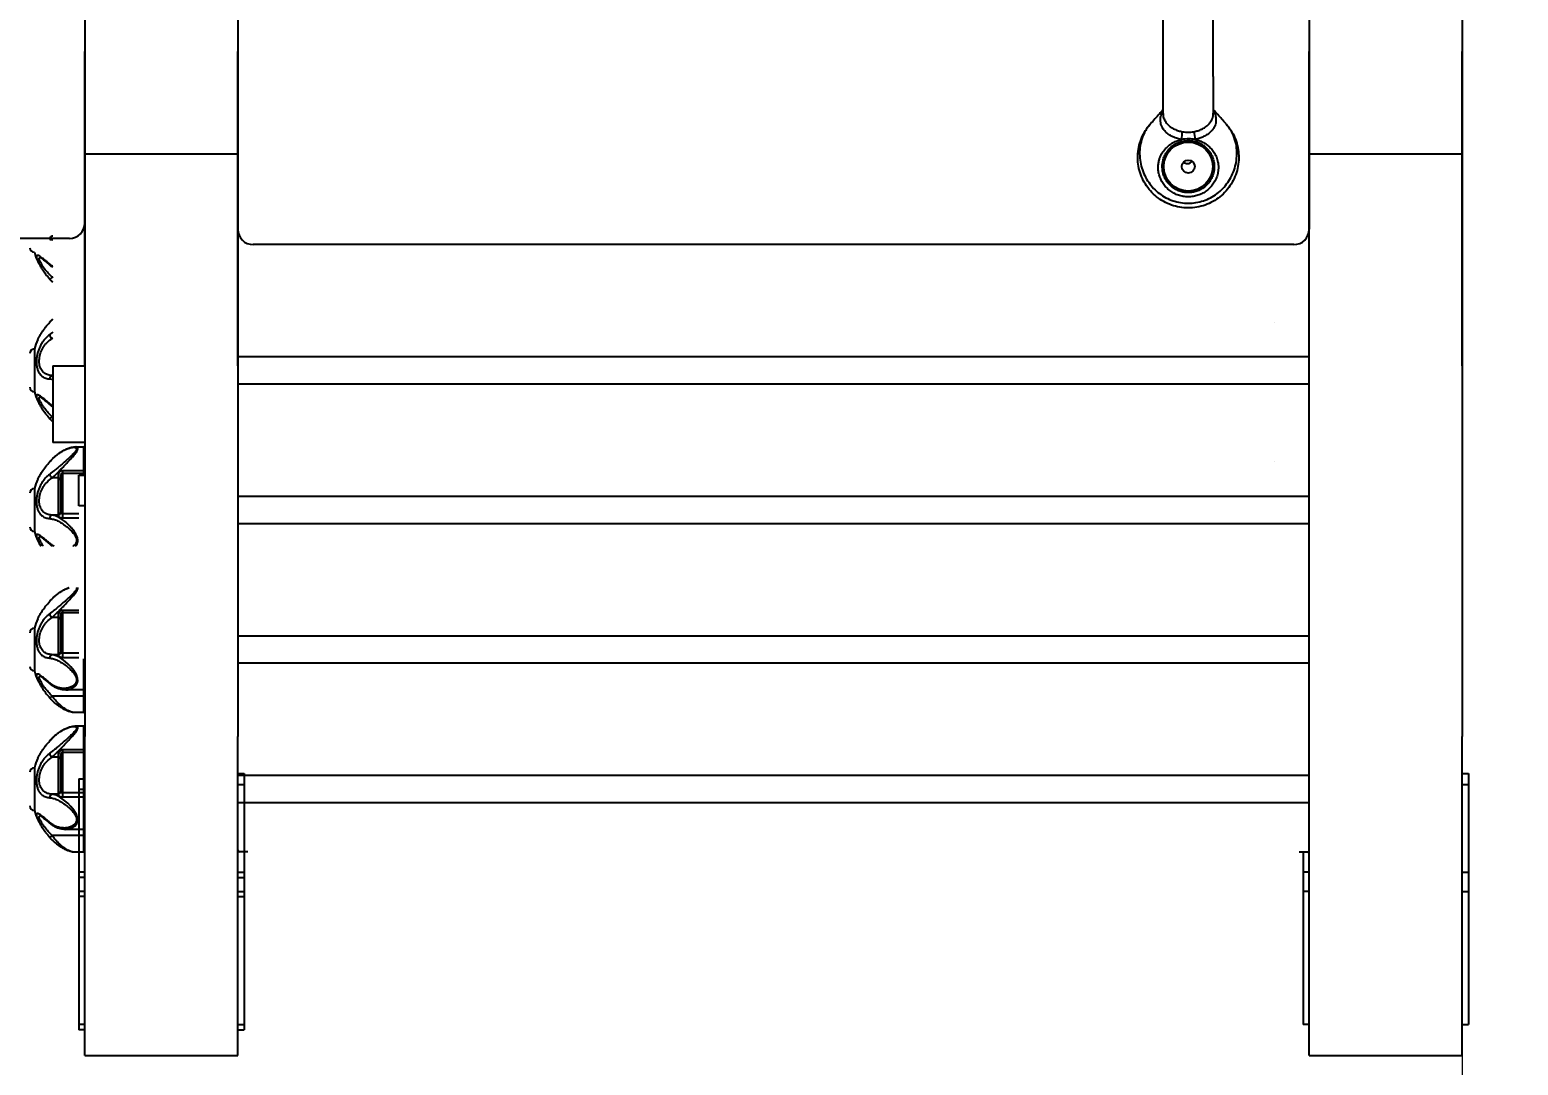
# Model space of a CAD drawing. Header units: millimetres. Extents: x -3041 to 2447, y -2670 to 2376.
# Drawn here: x 11 to 984, y -518 to 158 of the extents above; entities that cross this region are included whole.
import ezdxf

# ---------------------------------------------------------------- set-up
doc = ezdxf.new("R2010")
doc.units = ezdxf.units.MM
for name, color, linetype in [('DIKOM_ОБЪЕКТ', 7, 'Continuous'), ('DIKOM_РАЗМЕР_ЗОНА', 7, 'Continuous'), ('DIKOM_РАЗМЕР_ОБЪЕКТА', 7, 'Continuous')]:
    doc.layers.add(name, color=color, linetype=linetype)
doc.styles.add('style1', font='arial.ttf', dxfattribs={"width": 0.8})
doc.dimstyles.new('1-50', dxfattribs={"dimtxt": 300, "dimasz": 200, "dimexe": 100, "dimexo": 0, "dimgap": 100, "dimtad": 1, "dimdec": 0, "dimtxsty": 'style1', "dimcen": 0, "dimclrd": 7, "dimclre": 7, "dimadec": 1, "dimazin": 2, "dimtfac": 1, "dimtdec": 0, "dimtmove": 0, "dimatfit": 3, "dimfxl": 0, "dimlwd": 25, "dimlwe": 18, "dimarcsym": 0})

# ---------------------------------------------------------------- blocks, each defined once
blk = doc.blocks.new('*D3')
at = {"layer": 'Defpoints', "color": 0, "transparency": 16777216}
for p in [(-752.5, 77), (947.5, 41.41), (947.5, -1132.49)]:
    blk.add_point(p, dxfattribs=at)
at = {"layer": 'DIKOM_РАЗМЕР_ОБЪЕКТА', "color": 7, "lineweight": 18, "transparency": 16777216}
for p, q in [((-752.5, 77), (-752.5, -1232.49)), ((947.5, 41.41), (947.5, -1232.49))]:
    blk.add_line(p, q, dxfattribs=at)
at = {"layer": 'DIKOM_РАЗМЕР_ОБЪЕКТА', "color": 7, "lineweight": 25, "transparency": 16777216}
blk.add_line((-552.5, -1132.49), (747.5, -1132.49), dxfattribs=at)
at = {"layer": 'DIKOM_РАЗМЕР_ОБЪЕКТА', "color": 7, "transparency": 16777216}
for points in [[(-552.5, -1099.15), (-552.5, -1165.82), (-752.5, -1132.49)], [(747.5, -1099.15), (747.5, -1165.82), (947.5, -1132.49)]]:
    blk.add_solid(points, dxfattribs=at)
at = {"layer": 'DIKOM_РАЗМЕР_ОБЪЕКТА', "color": 0, "transparency": 16777216, "insert": (97.5, -879.31), "char_height": 300, "attachment_point": 5, "style": 'style1'}
blk.add_mtext('1700', dxfattribs=at)
blk = doc.blocks.new('*D1')
at = {"layer": 'Defpoints', "color": 0, "transparency": 16777216}
for p in [(-2252.5, 10.19), (2447.5, 10.19), (2447.5, -2570.49)]:
    blk.add_point(p, dxfattribs=at)
at = {"layer": 'DIKOM_РАЗМЕР_ЗОНА', "color": 7, "lineweight": 18, "transparency": 16777216}
for p, q in [((-2252.5, 10.19), (-2252.5, -2670.49)), ((2447.5, 10.19), (2447.5, -2670.49))]:
    blk.add_line(p, q, dxfattribs=at)
at = {"layer": 'DIKOM_РАЗМЕР_ЗОНА', "color": 7, "lineweight": 25, "transparency": 16777216}
blk.add_line((-2052.5, -2570.49), (2247.5, -2570.49), dxfattribs=at)
at = {"layer": 'DIKOM_РАЗМЕР_ЗОНА', "color": 7, "transparency": 16777216}
for points in [[(-2052.5, -2537.15), (-2052.5, -2603.82), (-2252.5, -2570.49)], [(2247.5, -2537.15), (2247.5, -2603.82), (2447.5, -2570.49)]]:
    blk.add_solid(points, dxfattribs=at)
at = {"layer": 'DIKOM_РАЗМЕР_ЗОНА', "color": 0, "transparency": 16777216, "insert": (97.5, -2317.31), "char_height": 300, "attachment_point": 5, "style": 'style1'}
blk.add_mtext('4700', dxfattribs=at)

msp = doc.modelspace()

# ---------------------------------------------------------------- linework, layer by layer
at = {"layer": 'DIKOM_ОБЪЕКТ'}
for p, q in [((47.5, 172), (47.5, 32)), ((47.5, 172), (47.5, -303.33)), ((147.5, 172), (147.5, 27.94)), ((147.5, 172), (147.5, -303.33)), ((847.5, 172), (847.5, 27.94)), ((947.5, 172), (947.5, -303.33)), ((47.5, -61.29), (47.5, 144.12)), ((47.5, -61.29), (47.5, 144.12)), ((147.5, -61.29), (147.5, 144.12)), ((147.5, -61.29), (147.5, 144.12)), ((847.5, -61.29), (847.5, 144.12)), ((947.5, -61.29), (947.5, 144.12)), ((784.8, 103.52), (784.8, 103.77)), ((147.5, 77), (47.5, 77)), ((147.5, 77), (47.5, 77)), ((947.5, 77), (847.5, 77)), ((37.5, 22), (-652.5, 22)), ((24.57, 21.34), (26.5, 20.98)), ((26.5, 23.52), (26.07, 23.57)), ((26.5, 23.57), (26.07, 23.57)), ((837.5, 17.94), (157.5, 17.94)), ((26.5, -3.4), (26.07, -3.4)), ((26.5, -3.97), (26.07, -3.4)), ((24.57, -32.67), (26.5, -30.68)), ((24.57, -32.65), (24.57, -32.67)), ((824.57, -32.65), (824.57, -32.67)), ((26.07, -43.3), (26.5, -42.9)), ((26.5, -43.3), (26.07, -43.3)), ((14.5, -50.21), (14.5, -59.78)), ((147.5, -55.21), (847.5, -55.21)), ((847.5, -511.66), (847.5, -55.21)), ((14.5, -59.78), (14.5, -78.21)), ((26.5, -67.64), (26.07, -67.58)), ((26.5, -67.58), (26.07, -67.58)), ((26.5, -61.29), (47.5, -61.29)), ((26.5, -61.29), (26.5, -111.29)), ((24.57, -69.81), (26.5, -70.17)), ((847.5, -73.21), (147.5, -73.21)), ((26.5, -94.55), (26.07, -94.55)), ((26.5, -95.13), (26.07, -94.55)), ((47.5, -111.29), (26.5, -111.29)), ((41.01, -114.23), (40.86, -114.22)), ((41.01, -114.13), (46.5, -114.13)), ((46.5, -114.13), (46.5, -129.76)), ((24.57, -123.81), (24.57, -123.82)), ((824.57, -123.81), (824.57, -123.82)), ((30, -134.45), (26.07, -134.45)), ((30, -134.45), (30, -158.74)), ((31.5, -132.74), (31.5, -157.26)), ((46.5, -129.76), (33, -129.76)), ((33, -131.24), (33, -129.76)), ((33, -131.24), (46.5, -131.24)), ((33, -157.81), (33, -131.24)), ((43.5, -132.6), (47.5, -132.6)), ((43.5, -152.6), (43.5, -132.6)), ((46.5, -129.76), (46.5, -131.24)), ((46.5, -131.24), (46.5, -132.6)), ((14.5, -141.36), (14.5, -150.93)), ((14.5, -150.93), (14.5, -169.36)), ((47.5, -152.6), (43.5, -152.6)), ((147.5, -146.36), (847.5, -146.36)), ((30, -158.74), (26.07, -158.74)), ((31.51, -157.32), (31.5, -157.24)), ((33, -160.48), (33, -157.81)), ((43.5, -157.81), (33, -157.81)), ((33, -160.48), (43.5, -160.48)), ((847.5, -164.36), (147.5, -164.36)), ((24.57, -214.96), (24.57, -214.97)), ((43.5, -220.91), (33, -220.91)), ((33, -222.39), (33, -220.91)), ((33, -222.39), (43.5, -222.39)), ((33, -248.96), (33, -222.39)), ((14.5, -232.52), (14.5, -242.09)), ((30, -225.6), (26.07, -225.6)), ((30, -225.6), (30, -249.89)), ((31.5, -223.89), (31.5, -248.41)), ((14.5, -242.09), (14.5, -260.52)), ((147.5, -237.52), (847.5, -237.52)), ((30, -249.89), (26.07, -249.89)), ((31.51, -248.47), (31.5, -248.39)), ((33, -251.63), (33, -248.96)), ((43.5, -248.96), (33, -248.96)), ((33, -251.63), (43.5, -251.63)), ((46.5, -252.6), (46.5, -272.87)), ((847.5, -255.52), (147.5, -255.52)), ((46.5, -276.86), (26.07, -276.86)), ((46.5, -272.87), (34.89, -272.87)), ((46.5, -272.87), (46.5, -276.86)), ((46.5, -276.86), (46.5, -287.74)), ((41.01, -287.65), (40.87, -287.66)), ((46.5, -287.74), (41.01, -287.74)), ((41.01, -296.53), (40.86, -296.53)), ((41.01, -296.44), (46.5, -296.44)), ((46.5, -296.44), (46.5, -312.06)), ((24.57, -306.11), (24.57, -306.13)), ((47.5, -511.66), (47.5, -303.33)), ((47.5, -511.66), (47.5, -303.33)), ((147.5, -511.66), (147.5, -303.33)), ((147.5, -511.66), (147.5, -303.33)), ((947.5, -511.66), (947.5, -303.33)), ((30, -316.76), (26.07, -316.76)), ((30, -316.76), (30, -341.04)), ((31.5, -315.04), (31.5, -339.56)), ((46.5, -312.06), (33, -312.06)), ((33, -313.54), (33, -312.06)), ((33, -313.54), (46.5, -313.54)), ((33, -340.11), (33, -313.54)), ((46.5, -312.06), (46.5, -313.54)), ((46.5, -313.54), (46.5, -340.11)), ((14.5, -323.67), (14.5, -333.24)), ((147.5, -327.54), (151.5, -327.54)), ((147.5, -328.67), (847.5, -328.67)), ((151.5, -327.54), (151.5, -334.6)), ((947.5, -327.54), (951.5, -327.54)), ((951.5, -327.54), (951.5, -334.6)), ((14.5, -333.24), (14.5, -351.67)), ((31.51, -339.62), (31.5, -339.54)), ((46.5, -340.11), (33, -340.11)), ((33, -342.78), (33, -340.11)), ((43.5, -330.91), (47.5, -330.91)), ((43.5, -330.91), (43.5, -337.97)), ((47.5, -337.97), (43.5, -337.97)), ((43.5, -337.97), (43.5, -395.32)), ((46.5, -340.11), (46.5, -342.78)), ((147.5, -334.6), (151.5, -334.6)), ((151.5, -334.6), (151.5, -391.95)), ((947.5, -334.6), (951.5, -334.6)), ((951.5, -334.6), (951.5, -391.95)), ((30, -341.04), (26.07, -341.04)), ((33, -342.78), (46.5, -342.78)), ((46.5, -342.78), (46.5, -364.02)), ((847.5, -346.67), (147.5, -346.67)), ((46.5, -368.01), (26.07, -368.01)), ((46.5, -364.02), (34.89, -364.02)), ((46.5, -364.02), (46.5, -368.01)), ((46.5, -368.01), (46.5, -378.9)), ((41.01, -378.8), (40.87, -378.81)), ((46.5, -378.9), (41.01, -378.9)), ((43.5, -378.9), (43.5, -391.95)), ((154.02, -378.65), (148.5, -378.65)), ((151.5, -378.65), (151.5, -395.32)), ((841.01, -378.8), (840.87, -378.81)), ((846.5, -378.9), (841.01, -378.9)), ((843.5, -378.9), (843.5, -391.95)), ((47.5, -391.95), (43.5, -391.95)), ((43.5, -391.95), (43.5, -404.45)), ((47.5, -395.32), (43.5, -395.32)), ((43.5, -395.32), (43.5, -407.82)), ((147.5, -391.95), (151.5, -391.95)), ((147.5, -395.32), (151.5, -395.32)), ((151.5, -391.95), (151.5, -404.45)), ((151.5, -395.32), (151.5, -407.82)), ((847.5, -391.95), (843.5, -391.95)), ((843.5, -391.95), (843.5, -404.45)), ((947.5, -391.95), (951.5, -391.95)), ((951.5, -391.95), (951.5, -404.45)), ((47.5, -404.45), (43.5, -404.45)), ((43.5, -404.45), (43.5, -491.49)), ((47.5, -407.82), (43.5, -407.82)), ((43.5, -407.82), (43.5, -494.86)), ((147.5, -404.45), (151.5, -404.45)), ((147.5, -407.82), (151.5, -407.82)), ((151.5, -404.45), (151.5, -491.49)), ((151.5, -407.82), (151.5, -494.86)), ((847.5, -404.45), (843.5, -404.45)), ((843.5, -404.45), (843.5, -491.49)), ((947.5, -404.45), (951.5, -404.45)), ((951.5, -404.45), (951.5, -491.49)), ((47.5, -491.49), (43.5, -491.49)), ((47.5, -494.86), (43.5, -494.86)), ((147.5, -491.49), (151.5, -491.49)), ((147.5, -494.86), (151.5, -494.86)), ((847.5, -491.49), (843.5, -491.49)), ((947.5, -491.49), (951.5, -491.49)), ((47.5, -511.66), (147.5, -511.66)), ((47.5, -511.66), (147.5, -511.66)), ((847.5, -511.66), (947.5, -511.66))]:
    msp.add_line(p, q, dxfattribs=at)
for points in [[(24.57, -4.6), (24.58, -4.61), (24.65, -4.57), (24.78, -4.48), (24.97, -4.33), (25.2, -4.15), (25.47, -3.92), (25.76, -3.67), (26.07, -3.4)], [(24.57, -95.75), (24.58, -95.77), (24.65, -95.73), (24.78, -95.63), (24.97, -95.49), (25.2, -95.3), (25.47, -95.07), (25.76, -94.82), (26.07, -94.55)], [(46.5, -129.76), (46.7, -129.75), (46.88, -129.73), (47.06, -129.7), (47.21, -129.65), (47.33, -129.6), (47.42, -129.54), (47.48, -129.47), (47.5, -129.4)], [(34.97, -272.79), (36.48, -272.75), (39.06, -271.96), (40.99, -270.67), (41.84, -269.73), (42.49, -268.58), (42.86, -267), (42.75, -265.21), (42.06, -263.13), (40.29, -260.17), (38.41, -257.85), (36.38, -255.79), (33.6, -253.43), (30.83, -251.58), (28.75, -250.56), (26.77, -249.98), (26.07, -249.89), (26.07, -249.89)], [(24.57, -278.06), (24.58, -278.07), (24.65, -278.03), (24.78, -277.94), (24.97, -277.79), (25.2, -277.6), (25.47, -277.38), (25.76, -277.12), (26.07, -276.86)], [(46.5, -312.06), (46.7, -312.06), (46.88, -312.04), (47.06, -312), (47.21, -311.96), (47.33, -311.9), (47.42, -311.84), (47.48, -311.77), (47.5, -311.7)], [(34.97, -363.94), (36.48, -363.9), (39.06, -363.11), (40.99, -361.83), (41.84, -360.88), (42.49, -359.73), (42.86, -358.15), (42.75, -356.36), (42.06, -354.28), (40.29, -351.32), (38.41, -349.01), (36.38, -346.94), (33.6, -344.58), (30.83, -342.73), (28.75, -341.71), (26.77, -341.13), (26.07, -341.04), (26.07, -341.04)], [(24.57, -369.21), (24.58, -369.22), (24.65, -369.18), (24.78, -369.09), (24.97, -368.94), (25.2, -368.76), (25.47, -368.53), (25.76, -368.28), (26.07, -368.01)]]:
    msp.add_lwpolyline(points, dxfattribs=at)
for radius in [16, 4.25]:
    msp.add_circle((768.5, 68.91), radius, dxfattribs=at)
for centre, radius, start, end in [((488.48, 130.24), 278.96, 351.00768, 352.05713), ((1053.01, 132.38), 283.81, 188.23999, 189.2719), ((768.02, 74.9), 4, 229.72681, 270), ((768.02, 74.9), 4, 270, 319.34642), ((37.5, 32), 10, 270, 0), ((26.49, 21.67), 1.95, 102.51743, 189.70878), ((157.5, 27.94), 10, 180, 270), ((837.5, 27.94), 10, 270, 0), ((14.5, 15.94), 3, 180, 270), ((60.74, 26.94), 48.32, 196.84325, 204.59848), ((25.25, 4.96), 0.686, 169.50216, 223.55635), ((60.74, -64.21), 48.32, 155.38904, 163.15675), ((27.54, -40.72), 2.97, 181.48342, 240.29628), ((14.5, -53.21), 3, 90, 180), ((26.49, -69.48), 1.95, 102.51394, 189.70943), ((14.5, -75.21), 3, 180, 270), ((60.74, -64.21), 48.32, 196.84325, 204.59848), ((25.25, -86.2), 0.686, 169.50216, 223.55635), ((46.5, -115.13), 1, 0, 90), ((60.74, -155.36), 48.32, 155.38904, 163.15675), ((27.54, -131.87), 2.97, 181.4829, 240.2992), ((30.15, -135.8), 1.36, 8.51823, 96.53055), ((33, -132.74), 1.5, 90, 180), ((46.5, -132.24), 1, 0, 90), ((14.5, -144.36), 3, 90, 180), ((26.49, -160.64), 1.95, 102.5207, 189.70551), ((30, -157.24), 1.5, 269.95354, 359.96899), ((14.5, -166.36), 3, 180, 270), ((60.74, -155.36), 48.32, 196.84325, 204.59848), ((25.25, -177.35), 0.686, 169.50216, 223.55635), ((27.54, -223.02), 2.97, 181.48586, 240.29625), ((33, -223.89), 1.5, 90, 180), ((14.5, -235.52), 3, 90, 180), ((60.74, -246.52), 48.32, 155.38904, 163.15675), ((30.15, -226.95), 1.36, 8.51823, 96.53055), ((26.49, -251.79), 1.95, 102.51702, 189.70635), ((30, -248.39), 1.5, 269.96002, 359.96251), ((148.24, -253.06), 0.743, 141.26516, 179.56863), ((14.5, -257.52), 3, 180, 270), ((60.74, -246.52), 48.32, 196.84325, 204.59848), ((25.25, -268.5), 0.686, 169.49717, 223.56134), ((46.5, -271.87), 1, 270, 0), ((46.75, -272.13), 4.74, 266.98386, 279.117), ((46.5, -286.74), 1, 270, 0), ((46.5, -297.44), 1, 0, 90), ((60.74, -337.67), 48.32, 155.38904, 163.15675), ((27.54, -314.18), 2.97, 181.4829, 240.2992), ((30.15, -318.11), 1.36, 8.52071, 96.52234), ((33, -315.04), 1.5, 90, 180), ((46.5, -314.54), 1, 0, 90), ((14.5, -326.67), 3, 90, 180), ((30, -339.54), 1.5, 269.96261, 359.95992), ((46.53, -339.15), 0.967, 268.03412, 357.89323), ((14.5, -348.67), 3, 180, 270), ((26.49, -342.94), 1.95, 102.51394, 189.70943), ((46.57, -343.71), 0.933, 5.1199, 94.34005), ((60.74, -337.67), 48.32, 196.84325, 204.59848), ((25.25, -359.65), 0.686, 169.50216, 223.55635), ((46.5, -363.02), 1, 270, 0), ((46.75, -363.28), 4.74, 266.98386, 279.117), ((46.5, -377.9), 1, 270, 0), ((148.5, -377.65), 1, 180, 270), ((846.5, -377.9), 1, 270, 0)]:
    msp.add_arc(centre, radius, start, end, dxfattribs=at)
for points, knots in [([(751.6, 240.04), (751.61, 239.73), (751.61, 238.27), (751.62, 234.9), (751.63, 230.44), (751.64, 226.21), (751.65, 222.31), (751.65, 218.55), (751.66, 214.64), (751.68, 209.18), (751.69, 202.01), (751.71, 193.03), (751.73, 183.8), (751.76, 174.43), (751.78, 165.04), (751.8, 155.74), (751.82, 146.76), (751.84, 139.9), (751.85, 135.03), (751.85, 131.95), (751.86, 128.79), (751.87, 125.28), (751.88, 120.85), (751.89, 115.63), (751.9, 110.69), (751.91, 106.67), (751.92, 104.46), (751.92, 103.57), (751.92, 103.57)], [0, 0, 0, 0, 0.012411, 0.057837, 0.099018, 0.133958, 0.162225, 0.190083, 0.218432, 0.247147, 0.305248, 0.364407, 0.424051, 0.483435, 0.543275, 0.602992, 0.661609, 0.718047, 0.739859, 0.761178, 0.782113, 0.806949, 0.837237, 0.881353, 0.930473, 0.964897, 0.999931, 1, 1, 1, 1]), ([(784.92, 103.77), (784.92, 104.08), (784.92, 105.55), (784.91, 108.91), (784.9, 113.37), (784.89, 117.6), (784.88, 121.5), (784.87, 125.26), (784.86, 129.17), (784.85, 134.63), (784.83, 141.8), (784.81, 150.78), (784.79, 160.01), (784.77, 169.38), (784.75, 178.77), (784.72, 188.07), (784.7, 197.05), (784.69, 203.91), (784.68, 208.78), (784.67, 211.86), (784.66, 215.02), (784.65, 218.53), (784.64, 222.96), (784.63, 228.18), (784.62, 233.1), (784.61, 237.2), (784.61, 239.21), (784.6, 240.23)], [0, 0, 0, 0, 0.012356, 0.057788, 0.098976, 0.133921, 0.162193, 0.190055, 0.218409, 0.247128, 0.305239, 0.364407, 0.424061, 0.483454, 0.543304, 0.60303, 0.661656, 0.718104, 0.739919, 0.761241, 0.78218, 0.807019, 0.837312, 0.881436, 0.930564, 0.964993, 1, 1, 1, 1]), ([(751.91, 105.96), (751.14, 105.08), (748.42, 102.02), (745.72, 98.98), (743.8, 96.8)], [0, 0, 0, 0, 0.285358, 1, 1, 1, 1]), ([(764.01, 86.64), (762.91, 86.88), (760.69, 87.37), (757.73, 88.65), (755.17, 90.26), (753.25, 91.99), (751.82, 93.87), (750.65, 96.17), (750.08, 99.15), (750.48, 102.46), (751.46, 104.33), (751.92, 105.2)], [0, 0, 0, 0, 0.1277, 0.258434, 0.363071, 0.470798, 0.549379, 0.630497, 0.761429, 0.889163, 1, 1, 1, 1]), ([(752.01, 103.58), (752.03, 102.85), (752.07, 101.14), (753.32, 98.45), (755.2, 96.16), (757.36, 94.47), (759.52, 93.25), (762, 92.26), (763.83, 91.88), (764.76, 91.69)], [0, 0, 0, 0, 0.114678, 0.271301, 0.4589, 0.579717, 0.703327, 0.850103, 1, 1, 1, 1]), ([(772.13, 91.71), (773.03, 91.9), (774.79, 92.27), (777.3, 93.26), (779.32, 94.4), (781, 95.69), (782.36, 97.04), (783.52, 98.64), (784.34, 100.35), (784.87, 101.97), (784.82, 103.05), (784.8, 103.52)], [0, 0, 0, 0, 0.146055, 0.285722, 0.42843, 0.514566, 0.622295, 0.732827, 0.827293, 0.924862, 1, 1, 1, 1]), ([(784.92, 105.29), (785.27, 104.67), (786.18, 103.04), (786.78, 99.99), (786.49, 97.4), (785.79, 95.36), (784.98, 93.78), (783.96, 92.5), (782.7, 91.18), (781.12, 89.87), (778.68, 88.46), (775.93, 87.33), (774, 86.9), (772.91, 86.66)], [0, 0, 0, 0, 0.081, 0.211607, 0.345041, 0.370656, 0.456074, 0.545017, 0.555164, 0.663868, 0.776128, 0.873909, 1, 1, 1, 1]), ([(793, 97), (791.24, 98.96), (788.49, 102.01), (785.86, 104.96), (784.91, 106.02)], [0, 0, 0, 0, 0.641428, 1, 1, 1, 1]), ([(793.08, 96.91), (793.09, 96.89), (793.41, 96.54), (794.55, 95.21), (796.33, 92.75), (798.5, 88.89), (800.3, 84.21), (801.42, 78.76), (801.59, 73.19), (800.85, 67.66), (799.16, 62.34), (796.63, 57.37), (793.29, 52.91), (789.25, 49.05), (784.61, 45.94), (779.53, 43.64), (774.12, 42.24), (769.44, 41.82), (764.77, 42.02), (760.14, 42.82), (754.87, 44.67), (749.99, 47.39), (745.63, 50.88), (741.93, 55.06), (738.96, 59.81), (736.85, 64.99), (735.62, 70.46), (735.35, 76.07), (736, 81.52), (737.51, 86.65), (739.02, 89.86), (740.64, 92.68), (741.65, 94.18), (742.93, 95.79), (743.38, 96.32), (743.67, 96.65), (743.76, 96.76), (743.78, 96.79), (743.8, 96.8)], [0, 0, 0, 0, 0.000342, 0.009282, 0.03481, 0.060337, 0.09703, 0.133722, 0.17035, 0.206978, 0.243601, 0.280225, 0.316847, 0.353468, 0.39009, 0.426712, 0.463335, 0.499958, 0.519133, 0.555763, 0.592393, 0.629033, 0.665672, 0.702339, 0.739006, 0.775791, 0.812576, 0.849527, 0.886479, 0.920892, 0.955306, 0.95646, 0.985432, 0.991026, 0.99728, 0.999191, 0.999695, 1, 1, 1, 1]), ([(743.8, 96.8), (743.78, 96.79), (743.7, 96.69), (743.54, 96.51), (743.25, 96.17), (742.87, 95.71), (742.23, 94.89), (741.2, 93.45), (740.41, 92.14), (739.16, 89.77), (737.8, 86.47), (736.74, 81.24), (736.59, 75.82), (737.32, 70.52), (738.87, 65.42), (741.12, 60.76), (744.07, 56.51), (747.59, 52.84), (751.66, 49.76), (756.12, 47.4), (760.92, 45.78), (765.11, 45.08), (769.33, 44.91), (773.56, 45.26), (778.43, 46.47), (783.09, 48.47), (787.36, 51.18), (791.18, 54.57), (794.42, 58.52), (797.03, 62.98), (798.94, 67.83), (800.09, 73.01), (800.42, 78.37), (799.84, 83.85), (798.38, 88.64), (796.34, 92.65), (794.57, 95.17), (793.41, 96.54), (793.1, 96.89), (793.08, 96.9)], [0, 0, 0, 0, 0.000339, 0.00271, 0.005151, 0.009624, 0.015239, 0.027072, 0.046815, 0.047235, 0.083607, 0.121317, 0.158577, 0.196906, 0.232877, 0.269735, 0.304939, 0.34103, 0.375844, 0.411563, 0.446178, 0.481709, 0.500046, 0.534637, 0.570147, 0.604876, 0.640518, 0.675558, 0.711498, 0.747101, 0.783586, 0.82019, 0.857738, 0.895771, 0.935171, 0.962339, 0.990059, 0.999638, 1, 1, 1, 1]), ([(764.76, 91.69), (765.97, 91.53), (768.43, 91.2), (770.89, 91.54), (772.13, 91.71)], [0, 0, 0, 0, 0.492441, 1, 1, 1, 1]), ([(772.91, 86.66), (773.58, 86.49), (775.1, 86.11), (777.35, 85.19), (779.68, 83.9), (781.88, 82.26), (783.97, 80.17), (785.81, 77.61), (787.02, 75.01), (787.84, 72.27), (788.25, 69.42), (788.12, 66.03), (787.35, 62.63), (786.02, 59.49), (784.15, 56.64), (781.91, 54.23), (779.28, 52.21), (776.4, 50.68), (773.28, 49.63), (770.07, 49.11), (766.8, 49.12), (763.6, 49.66), (760.52, 50.72), (757.68, 52.24), (755.11, 54.22), (752.92, 56.56), (751.15, 59.23), (749.85, 62.1), (749.04, 65.14), (748.81, 67.56), (748.85, 69.8), (749.09, 71.86), (749.8, 74.55), (751.03, 77.31), (752.93, 80.08), (755.44, 82.59), (758.26, 84.5), (761.15, 85.84), (763, 86.41), (763.98, 86.63), (764.01, 86.64)], [0, 0, 0, 0, 0.017817, 0.040612, 0.063876, 0.08996, 0.11656, 0.147773, 0.179846, 0.197693, 0.22791, 0.259119, 0.288894, 0.319686, 0.347718, 0.376596, 0.404006, 0.4322, 0.459405, 0.487373, 0.514492, 0.542365, 0.569431, 0.597248, 0.624267, 0.652037, 0.679048, 0.706812, 0.734009, 0.761968, 0.771666, 0.795057, 0.818884, 0.849342, 0.880626, 0.914578, 0.949681, 0.974113, 0.999156, 1, 1, 1, 1]), ([(751.53, 69.85), (751.51, 69.53), (751.47, 68.32), (751.65, 66.17), (752.31, 63.47), (753.42, 60.9), (754.93, 58.53), (756.83, 56.44), (759.04, 54.69), (761.52, 53.32), (764.2, 52.38), (767, 51.9), (769.85, 51.88), (772.66, 52.34), (775.37, 53.27), (777.88, 54.64), (780.16, 56.42), (782.11, 58.58), (783.71, 61.1), (784.84, 63.91), (785.48, 66.91), (785.55, 69.95), (785.17, 72.49), (784.45, 74.94), (783.4, 77.26), (781.83, 79.57), (780.03, 81.48), (778.16, 82.96), (776.15, 84.14), (774.08, 85.02), (771.87, 85.62), (769.5, 85.94), (767.02, 85.9), (764.51, 85.49), (762.14, 84.73), (759.67, 83.53), (757.25, 81.78), (755.11, 79.52), (753.48, 77.02), (752.07, 73.89), (751.73, 71.37), (751.53, 69.85)], [0, 0, 0, 0, 0.00919, 0.035108, 0.061018, 0.08647, 0.11192, 0.13702, 0.16212, 0.187196, 0.212271, 0.237346, 0.262421, 0.287594, 0.312767, 0.338219, 0.363672, 0.389911, 0.416153, 0.444429, 0.472714, 0.501837, 0.530976, 0.548025, 0.578201, 0.608384, 0.633111, 0.657823, 0.679014, 0.700187, 0.720661, 0.741123, 0.763687, 0.78626, 0.808881, 0.831525, 0.863829, 0.896184, 0.92564, 0.955088, 1, 1, 1, 1]), ([(772.91, 86.66), (771.58, 86.81), (768.62, 87.15), (765.65, 86.82), (764.01, 86.64)], [0, 0, 0, 0, 0.448863, 1, 1, 1, 1]), ([(24.57, 5.08), (23.98, 5.6), (22.79, 6.64), (21.18, 8), (19.72, 9.18), (18.51, 10.06), (17.51, 10.66), (16.76, 10.96), (16.2, 10.99), (15.87, 10.71), (15.75, 10.16), (15.87, 9.54), (15.93, 9.26)], [0, 0, 0, 0, 0.113089, 0.227718, 0.335291, 0.444901, 0.539436, 0.636, 0.726275, 0.818889, 0.915874, 1, 1, 1, 1]), ([(15.93, 9.26), (15.94, 9.21), (16, 8.81), (16.41, 7.7), (17.2, 5.98), (18.28, 4), (19.79, 1.57), (21.85, -1.37), (23.65, -3.51), (24.57, -4.6)], [0, 0, 0, 0, 0.019782, 0.156379, 0.298465, 0.434875, 0.575082, 0.78342, 1, 1, 1, 1]), ([(26.07, -3.4), (25.23, -2.53), (23.51, -0.76), (21.54, 1.69), (20.05, 3.77), (18.82, 5.74), (18.11, 7.18), (17.74, 8.25), (17.63, 8.89), (17.7, 9.51), (18.11, 9.52), (18.34, 9.52)], [0, 0, 0, 0, 0.156001, 0.317114, 0.416622, 0.518722, 0.678991, 0.717613, 0.801689, 0.888937, 1, 1, 1, 1]), ([(24.76, 4.47), (24.32, 4.85), (23.37, 5.69), (22.04, 6.83), (20.8, 7.85), (19.78, 8.63), (18.99, 9.18), (18.45, 9.5), (18.14, 9.63), (18.15, 9.63), (18.15, 9.63)], [0, 0, 0, 0, 0.140483, 0.306944, 0.462052, 0.605881, 0.735251, 0.851138, 0.947613, 1, 1, 1, 1]), ([(26.5, 3.67), (26.43, 3.71), (25.76, 4.07), (25.14, 4.6), (24.57, 5.08)], [0, 0, 0, 0, 0.09912, 1, 1, 1, 1]), ([(26.5, 3.17), (26.03, 3.47), (25.43, 3.87), (24.88, 4.39), (24.76, 4.5)], [0, 0, 0, 0, 0.780636, 1, 1, 1, 1]), ([(26.5, -6.63), (26.05, -6.2), (25.39, -5.55), (24.78, -4.84), (24.58, -4.6)], [0, 0, 0, 0, 0.671478, 1, 1, 1, 1]), ([(16.83, -44.1), (16.97, -43.8), (17.35, -42.94), (18.29, -41.26), (19.79, -38.84), (21.85, -35.89), (23.65, -33.76), (24.57, -32.67)], [0, 0, 0, 0, 0.094789, 0.270803, 0.451716, 0.72054, 1, 1, 1, 1]), ([(24.57, -32.66), (24.63, -32.59), (25.16, -31.96), (25.81, -31.27), (26.42, -30.71), (26.5, -30.63)], [0, 0, 0, 0, 0.093394, 0.885667, 1, 1, 1, 1]), ([(24.57, -40.8), (23.98, -41.26), (22.78, -42.2), (21.17, -43.91), (19.71, -45.83), (18.5, -47.87), (17.51, -50.01), (16.75, -52.14), (16.2, -54.33), (15.86, -56.57), (15.76, -58.83), (15.92, -61.14), (16.4, -63.34), (17.21, -65.31), (18.29, -66.91), (19.81, -68.37), (21.87, -69.46), (23.67, -69.7), (24.57, -69.81)], [0, 0, 0, 0, 0.062711, 0.125391, 0.185206, 0.244979, 0.297607, 0.350205, 0.400567, 0.450908, 0.505212, 0.559515, 0.622103, 0.684744, 0.746871, 0.809052, 0.904433, 1, 1, 1, 1]), ([(26.07, -67.58), (25.21, -67.49), (23.5, -67.3), (21.52, -66.38), (20.05, -65.16), (18.81, -63.56), (18.11, -61.8), (17.74, -59.9), (17.62, -58.39), (17.75, -55.9), (18.5, -52.7), (19.91, -49.72), (21.42, -47.51), (23.29, -45.32), (24.95, -44.12), (26.07, -43.3)], [0, 0, 0, 0, 0.097864, 0.195511, 0.257695, 0.319806, 0.418622, 0.442433, 0.495244, 0.54805, 0.64621, 0.750369, 0.810791, 0.871261, 1, 1, 1, 1]), ([(26.5, -39.32), (26.43, -39.37), (25.76, -39.92), (25.14, -40.38), (24.57, -40.8)], [0, 0, 0, 0, 0.099129, 1, 1, 1, 1]), ([(24.57, -86.07), (23.98, -85.56), (22.79, -84.52), (21.18, -83.15), (19.72, -81.98), (18.51, -81.1), (17.51, -80.5), (16.76, -80.19), (16.2, -80.17), (15.87, -80.44), (15.75, -80.99), (15.87, -81.61), (15.93, -81.9)], [0, 0, 0, 0, 0.113087, 0.227718, 0.33529, 0.444899, 0.539435, 0.636, 0.726275, 0.81889, 0.915874, 1, 1, 1, 1]), ([(15.93, -81.9), (15.94, -81.95), (16, -82.35), (16.41, -83.46), (17.2, -85.18), (18.28, -87.16), (19.79, -89.59), (21.85, -92.53), (23.65, -94.66), (24.57, -95.75)], [0, 0, 0, 0, 0.019785, 0.156384, 0.298468, 0.434874, 0.575082, 0.783419, 1, 1, 1, 1]), ([(26.07, -94.55), (25.23, -93.68), (23.51, -91.91), (21.54, -89.46), (20.05, -87.39), (18.82, -85.41), (18.11, -83.97), (17.74, -82.91), (17.63, -82.26), (17.7, -81.64), (18.11, -81.63), (18.34, -81.63)], [0, 0, 0, 0, 0.156001, 0.317119, 0.416626, 0.518721, 0.678995, 0.717615, 0.801691, 0.888939, 1, 1, 1, 1]), ([(24.76, -86.68), (24.32, -86.3), (23.37, -85.46), (22.04, -84.33), (20.8, -83.31), (19.78, -82.52), (18.99, -81.97), (18.45, -81.65), (18.14, -81.52), (18.15, -81.52), (18.15, -81.52)], [0, 0, 0, 0, 0.140483, 0.306948, 0.462055, 0.60588, 0.735253, 0.851137, 0.947613, 1, 1, 1, 1]), ([(26.5, -87.48), (26.43, -87.45), (25.76, -87.08), (25.14, -86.55), (24.57, -86.07)], [0, 0, 0, 0, 0.099135, 1, 1, 1, 1]), ([(26.5, -87.98), (26.03, -87.68), (25.43, -87.28), (24.88, -86.77), (24.76, -86.65)], [0, 0, 0, 0, 0.780618, 1, 1, 1, 1]), ([(26.5, -97.78), (26.05, -97.35), (25.39, -96.7), (24.78, -95.99), (24.58, -95.76)], [0, 0, 0, 0, 0.671456, 1, 1, 1, 1]), ([(24.57, -123.81), (24.63, -123.74), (25.16, -123.11), (26.3, -121.95), (27.99, -120.36), (29.85, -118.85), (31.85, -117.46), (33.93, -116.24), (35.99, -115.28), (37.92, -114.62), (39.52, -114.23), (40.46, -114.18), (40.84, -114.16)], [0, 0, 0, 0, 0.012002, 0.113847, 0.222558, 0.337035, 0.457404, 0.58204, 0.708772, 0.82213, 0.927568, 1, 1, 1, 1]), ([(24.57, -123.82), (25.35, -122.98), (26.94, -121.28), (29.59, -119.05), (32.41, -117.11), (35.07, -115.74), (37.44, -114.87), (39.51, -114.41), (41.16, -114.42), (42.05, -114.92), (42.18, -115.67), (41.77, -116.57), (41.05, -117.54), (39.88, -118.83), (38.01, -120.61), (35.44, -122.9), (32.81, -125.19), (30.33, -127.32), (28.21, -129.1), (26.27, -130.67), (25.14, -131.52), (24.57, -131.95)], [0, 0, 0, 0, 0.064238, 0.130841, 0.201633, 0.274498, 0.327183, 0.38103, 0.439863, 0.476982, 0.50866, 0.540206, 0.568266, 0.597415, 0.653878, 0.722042, 0.79238, 0.848761, 0.906207, 0.952676, 1, 1, 1, 1]), ([(26.07, -134.45), (26.6, -133.97), (27.68, -132.99), (29.52, -131.18), (31.57, -129.1), (33.92, -126.66), (36.47, -123.97), (38.95, -121.31), (40.75, -119.22), (41.87, -117.73), (42.56, -116.61), (42.95, -115.55), (42.82, -114.7), (42.18, -114.18), (41.38, -114.21), (41.01, -114.23)], [0, 0, 0, 0, 0.076839, 0.155446, 0.247455, 0.341659, 0.453098, 0.568472, 0.662804, 0.711476, 0.761564, 0.817949, 0.875022, 0.940539, 1, 1, 1, 1]), ([(16.83, -135.25), (16.97, -134.95), (17.35, -134.09), (18.29, -132.41), (19.79, -129.99), (21.85, -127.05), (23.65, -124.91), (24.57, -123.82)], [0, 0, 0, 0, 0.094794, 0.270802, 0.451716, 0.72054, 1, 1, 1, 1]), ([(24.57, -131.95), (23.98, -132.42), (22.78, -133.35), (21.17, -135.07), (19.71, -136.99), (18.5, -139.03), (17.51, -141.16), (16.75, -143.3), (16.2, -145.48), (15.86, -147.72), (15.76, -149.98), (15.92, -152.29), (16.4, -154.49), (17.21, -156.46), (18.29, -158.07), (19.81, -159.52), (21.87, -160.62), (23.67, -160.85), (24.57, -160.96)], [0, 0, 0, 0, 0.062711, 0.12539, 0.185205, 0.244979, 0.297607, 0.350203, 0.400564, 0.450905, 0.50521, 0.559516, 0.622103, 0.684744, 0.74687, 0.809051, 0.904434, 1, 1, 1, 1]), ([(26.07, -158.74), (25.21, -158.64), (23.5, -158.45), (21.52, -157.54), (20.05, -156.32), (18.81, -154.71), (18.11, -152.95), (17.74, -151.05), (17.62, -149.54), (17.75, -147.05), (18.5, -143.86), (19.91, -140.87), (21.42, -138.66), (23.29, -136.47), (24.95, -135.27), (26.07, -134.45)], [0, 0, 0, 0, 0.097864, 0.19551, 0.257695, 0.319805, 0.418622, 0.442432, 0.495243, 0.548052, 0.646209, 0.750367, 0.810789, 0.871261, 1, 1, 1, 1]), ([(33, -129.76), (32.72, -129.78), (32.17, -129.83), (31.42, -130.18), (30.75, -130.77), (30.17, -131.78), (29.98, -133.14), (29.99, -134), (30, -134.45)], [0, 0, 0, 0, 0.112906, 0.223031, 0.332839, 0.486501, 0.731949, 1, 1, 1, 1]), ([(24.57, -160.96), (25.35, -161.07), (26.94, -161.3), (29.59, -162.38), (32.41, -163.94), (35.07, -165.79), (37.44, -167.77), (39.51, -169.84), (41.16, -171.99), (42.05, -174.07), (42.18, -175.74), (41.78, -177.07), (41.04, -178.09), (40.36, -178.78), (39.87, -179.03), (39.74, -179.1)], [0, 0, 0, 0, 0.10553, 0.214945, 0.33124, 0.450943, 0.537496, 0.625956, 0.722604, 0.783586, 0.835623, 0.887447, 0.933545, 0.981432, 1, 1, 1, 1]), ([(41.37, -179.1), (41.53, -178.93), (41.98, -178.46), (42.56, -177.4), (42.95, -175.87), (42.82, -173.97), (41.99, -171.58), (40.42, -169.08), (38.43, -166.66), (36.16, -164.37), (33.6, -162.19), (31.02, -160.46), (28.74, -159.34), (27.16, -158.85), (26.3, -158.76), (26.07, -158.74)], [0, 0, 0, 0, 0.027805, 0.078005, 0.1354, 0.193495, 0.260181, 0.362113, 0.451484, 0.541008, 0.6604, 0.779774, 0.872587, 0.965321, 1, 1, 1, 1]), ([(30, -158.74), (30, -158.77), (30, -158.88), (30.06, -159.3), (30.61, -159.84), (31.32, -160.21), (32.14, -160.44), (32.73, -160.46), (33, -160.48)], [0, 0, 0, 0, 0.180591, 0.468927, 0.63482, 0.760349, 0.891975, 1, 1, 1, 1]), ([(33, -157.81), (32.97, -157.81), (32.83, -157.81), (32.64, -157.79), (32.39, -157.76), (32.09, -157.69), (31.77, -157.57), (31.54, -157.43), (31.51, -157.36), (31.51, -157.32), (31.51, -157.32)], [0, 0, 0, 0, 0.019155, 0.084389, 0.123789, 0.200505, 0.334616, 0.551729, 0.933342, 1, 1, 1, 1]), ([(24.57, -177.22), (23.98, -176.71), (22.79, -175.67), (21.18, -174.3), (19.72, -173.13), (18.51, -172.25), (17.51, -171.65), (16.76, -171.34), (16.2, -171.32), (15.87, -171.6), (15.75, -172.15), (15.87, -172.76), (15.93, -173.05)], [0, 0, 0, 0, 0.113088, 0.227719, 0.335292, 0.444902, 0.539437, 0.635999, 0.726277, 0.818889, 0.915874, 1, 1, 1, 1]), ([(15.93, -173.05), (15.94, -173.1), (16, -173.5), (16.41, -174.61), (17.2, -176.33), (18.03, -177.89), (18.63, -178.83), (18.79, -179.1)], [0, 0, 0, 0, 0.040578, 0.320729, 0.612147, 0.891919, 1, 1, 1, 1]), ([(20.48, -179.1), (20.35, -178.92), (19.8, -178.16), (18.83, -176.57), (18.1, -175.13), (17.74, -174.06), (17.63, -173.41), (17.7, -172.79), (18.11, -172.79), (18.34, -172.78)], [0, 0, 0, 0, 0.050664, 0.21681, 0.477619, 0.540465, 0.677287, 0.81927, 1, 1, 1, 1]), ([(24.76, -177.83), (24.32, -177.45), (23.37, -176.62), (22.04, -175.48), (20.8, -174.46), (19.78, -173.67), (18.99, -173.12), (18.45, -172.8), (18.14, -172.67), (18.15, -172.67), (18.15, -172.67)], [0, 0, 0, 0, 0.14048, 0.306943, 0.462051, 0.605883, 0.735247, 0.851142, 0.947613, 1, 1, 1, 1]), ([(27.34, -179.1), (26.99, -178.92), (26.03, -178.42), (25.14, -177.69), (24.57, -177.22)], [0, 0, 0, 0, 0.364699, 1, 1, 1, 1]), ([(26.45, -179.1), (26, -178.8), (25.41, -178.42), (24.88, -177.92), (24.76, -177.81)], [0, 0, 0, 0, 0.773878, 1, 1, 1, 1]), ([(24.57, -214.96), (24.63, -214.9), (25.16, -214.26), (26.3, -213.1), (27.99, -211.51), (29.85, -210), (31.85, -208.61), (33.93, -207.4), (35.69, -206.55), (36.73, -206.21), (37.06, -206.1)], [0, 0, 0, 0, 0.01562, 0.148122, 0.289557, 0.43849, 0.595099, 0.75725, 0.92213, 1, 1, 1, 1]), ([(24.57, -214.97), (25.35, -214.14), (26.94, -212.43), (29.59, -210.2), (32.41, -208.27), (35.05, -206.88), (36.68, -206.33), (37.35, -206.1)], [0, 0, 0, 0, 0.197182, 0.40163, 0.618934, 0.842605, 1, 1, 1, 1]), ([(41.87, -206.1), (41.91, -206.12), (42.16, -206.26), (42.15, -206.84), (41.78, -207.72), (41.05, -208.7), (39.88, -209.98), (38.01, -211.77), (35.44, -214.06), (32.81, -216.35), (30.33, -218.47), (28.21, -220.25), (26.27, -221.83), (25.14, -222.67), (24.57, -223.1)], [0, 0, 0, 0, 0.009716, 0.069695, 0.129423, 0.182553, 0.237745, 0.34465, 0.473716, 0.606894, 0.713646, 0.822414, 0.910396, 1, 1, 1, 1]), ([(26.07, -225.6), (26.6, -225.12), (27.68, -224.14), (29.52, -222.33), (31.57, -220.26), (33.92, -217.81), (36.47, -215.13), (38.95, -212.46), (40.75, -210.37), (41.87, -208.88), (42.56, -207.76), (42.95, -206.75), (42.83, -206.3), (42.77, -206.1)], [0, 0, 0, 0, 0.088906, 0.179858, 0.286314, 0.395311, 0.524248, 0.657735, 0.766879, 0.823196, 0.88115, 0.946389, 1, 1, 1, 1]), ([(24.57, -223.1), (23.98, -223.57), (22.78, -224.51), (21.17, -226.22), (19.71, -228.14), (18.5, -230.18), (17.51, -232.31), (16.75, -234.45), (16.2, -236.64), (15.86, -238.88), (15.76, -241.13), (15.92, -243.45), (16.4, -245.64), (17.21, -247.62), (18.29, -249.22), (19.81, -250.67), (21.87, -251.77), (23.67, -252), (24.57, -252.12)], [0, 0, 0, 0, 0.062711, 0.125391, 0.185204, 0.24498, 0.297606, 0.350204, 0.400565, 0.450906, 0.50521, 0.559513, 0.622103, 0.684742, 0.74687, 0.809052, 0.904432, 1, 1, 1, 1]), ([(16.83, -226.4), (16.97, -226.1), (17.35, -225.24), (18.29, -223.56), (19.79, -221.14), (21.85, -218.2), (23.65, -216.06), (24.57, -214.97)], [0, 0, 0, 0, 0.094793, 0.270806, 0.451713, 0.720536, 1, 1, 1, 1]), ([(33, -220.91), (32.72, -220.93), (32.17, -220.98), (31.42, -221.34), (30.75, -221.92), (30.17, -222.93), (29.98, -224.29), (29.99, -225.15), (30, -225.6)], [0, 0, 0, 0, 0.112904, 0.223027, 0.332832, 0.486504, 0.731943, 1, 1, 1, 1]), ([(26.07, -249.89), (25.21, -249.79), (23.5, -249.6), (21.52, -248.69), (20.05, -247.47), (18.81, -245.87), (18.11, -244.1), (17.74, -242.2), (17.62, -240.7), (17.75, -238.2), (18.5, -235.01), (19.91, -232.02), (21.42, -229.81), (23.29, -227.62), (24.95, -226.42), (26.07, -225.6)], [0, 0, 0, 0, 0.097865, 0.195511, 0.257695, 0.319805, 0.418619, 0.442431, 0.495241, 0.548051, 0.646211, 0.75037, 0.810792, 0.871262, 1, 1, 1, 1]), ([(24.57, -252.12), (25.35, -252.23), (26.94, -252.45), (29.59, -253.53), (32.41, -255.09), (35.07, -256.95), (37.44, -258.93), (39.51, -260.99), (41.16, -263.14), (42.05, -265.23), (42.18, -266.89), (41.77, -268.22), (41.05, -269.26), (39.88, -270.31), (38.01, -271.29), (35.44, -271.92), (32.81, -271.97), (30.33, -271.54), (28.21, -270.78), (26.27, -269.74), (25.14, -268.83), (24.57, -268.38)], [0, 0, 0, 0, 0.064237, 0.130841, 0.201632, 0.274497, 0.327183, 0.38103, 0.439863, 0.476981, 0.50866, 0.540205, 0.568266, 0.597416, 0.653877, 0.722044, 0.792381, 0.848763, 0.906207, 0.952676, 1, 1, 1, 1]), ([(30, -249.89), (30, -249.93), (30, -250.03), (30.06, -250.46), (30.61, -250.99), (31.32, -251.36), (32.14, -251.59), (32.73, -251.62), (33, -251.63)], [0, 0, 0, 0, 0.180589, 0.468923, 0.634821, 0.760344, 0.891973, 1, 1, 1, 1]), ([(33, -248.96), (32.97, -248.96), (32.83, -248.96), (32.64, -248.94), (32.39, -248.91), (32.09, -248.84), (31.77, -248.72), (31.54, -248.58), (31.51, -248.51), (31.51, -248.48), (31.51, -248.47)], [0, 0, 0, 0, 0.019153, 0.084388, 0.123797, 0.200511, 0.334622, 0.551711, 0.933318, 1, 1, 1, 1]), ([(24.57, -268.38), (23.98, -267.86), (22.79, -266.82), (21.18, -265.46), (19.72, -264.28), (18.51, -263.4), (17.51, -262.8), (16.76, -262.5), (16.2, -262.47), (15.87, -262.75), (15.75, -263.3), (15.87, -263.92), (15.93, -264.2)], [0, 0, 0, 0, 0.113088, 0.227716, 0.335289, 0.444899, 0.539434, 0.636001, 0.726274, 0.818891, 0.915876, 1, 1, 1, 1]), ([(15.93, -264.2), (15.94, -264.25), (16, -264.65), (16.41, -265.76), (17.2, -267.48), (18.28, -269.46), (19.79, -271.89), (21.85, -274.83), (23.65, -276.97), (24.57, -278.06)], [0, 0, 0, 0, 0.019782, 0.156381, 0.298465, 0.434875, 0.575078, 0.783415, 1, 1, 1, 1]), ([(26.07, -276.86), (25.23, -275.99), (23.51, -274.22), (21.54, -271.77), (20.05, -269.69), (18.82, -267.72), (18.11, -266.28), (17.74, -265.21), (17.63, -264.57), (17.7, -263.95), (18.11, -263.94), (18.34, -263.93)], [0, 0, 0, 0, 0.156002, 0.317116, 0.416624, 0.518723, 0.678995, 0.717617, 0.801693, 0.888939, 1, 1, 1, 1]), ([(24.76, -268.99), (24.32, -268.6), (23.37, -267.77), (22.04, -266.63), (20.8, -265.61), (19.78, -264.83), (18.99, -264.27), (18.45, -263.96), (18.14, -263.82), (18.15, -263.83), (18.15, -263.83)], [0, 0, 0, 0, 0.140483, 0.30695, 0.462056, 0.605878, 0.735248, 0.851134, 0.947613, 1, 1, 1, 1]), ([(34.99, -272.87), (34.98, -272.87), (34.28, -272.93), (32.86, -272.76), (30.75, -272.34), (28.68, -271.57), (26.81, -270.54), (25.5, -269.66), (24.88, -269.07), (24.76, -268.96)], [0, 0, 0, 0, 0.00128, 0.195572, 0.39774, 0.596411, 0.790678, 0.959455, 1, 1, 1, 1]), ([(40.86, -287.72), (40.65, -287.71), (39.95, -287.7), (38.64, -287.45), (36.88, -286.93), (34.92, -286.12), (32.86, -285.04), (30.76, -283.7), (28.72, -282.14), (26.86, -280.48), (25.48, -279.1), (24.78, -278.29), (24.58, -278.06)], [0, 0, 0, 0, 0.040169, 0.133187, 0.241599, 0.35679, 0.480477, 0.606979, 0.731765, 0.853896, 0.957852, 1, 1, 1, 1]), ([(40.87, -287.66), (40.68, -287.67), (40, -287.73), (38.41, -287.23), (36.19, -286.28), (33.61, -284.66), (31.05, -282.55), (28.74, -280.21), (27.16, -278.33), (26.3, -277.17), (26.07, -276.86)], [0, 0, 0, 0, 0.049748, 0.181046, 0.316238, 0.490976, 0.671926, 0.80831, 0.948339, 1, 1, 1, 1]), ([(24.57, -306.12), (24.63, -306.05), (25.16, -305.41), (26.3, -304.26), (27.99, -302.66), (29.85, -301.15), (31.85, -299.76), (33.93, -298.55), (35.99, -297.59), (37.92, -296.92), (39.52, -296.53), (40.46, -296.48), (40.84, -296.46)], [0, 0, 0, 0, 0.012006, 0.11385, 0.22256, 0.337038, 0.457407, 0.582042, 0.708774, 0.822131, 0.927568, 1, 1, 1, 1]), ([(24.57, -306.13), (25.35, -305.29), (26.94, -303.58), (29.59, -301.35), (32.41, -299.42), (35.07, -298.04), (37.44, -297.17), (39.51, -296.71), (41.16, -296.72), (42.05, -297.22), (42.18, -297.97), (41.77, -298.88), (41.05, -299.85), (39.88, -301.13), (38.01, -302.92), (35.44, -305.21), (32.81, -307.5), (30.33, -309.63), (28.21, -311.4), (26.27, -312.98), (25.14, -313.83), (24.57, -314.25)], [0, 0, 0, 0, 0.064237, 0.130841, 0.201631, 0.274498, 0.327183, 0.38103, 0.439861, 0.476982, 0.50866, 0.540205, 0.568265, 0.597415, 0.653878, 0.722044, 0.792382, 0.848762, 0.906208, 0.952677, 1, 1, 1, 1]), ([(26.07, -316.76), (26.6, -316.27), (27.68, -315.3), (29.52, -313.48), (31.57, -311.41), (33.92, -308.97), (36.47, -306.28), (38.95, -303.61), (40.75, -301.52), (41.87, -300.04), (42.56, -298.91), (42.95, -297.86), (42.82, -297.01), (42.18, -296.48), (41.38, -296.52), (41.01, -296.53)], [0, 0, 0, 0, 0.076837, 0.155446, 0.247454, 0.341659, 0.453098, 0.568472, 0.662802, 0.711476, 0.761565, 0.817953, 0.875026, 0.940538, 1, 1, 1, 1]), ([(16.83, -317.56), (16.97, -317.26), (17.35, -316.4), (18.29, -314.71), (19.79, -312.3), (21.85, -309.35), (23.65, -307.22), (24.57, -306.13)], [0, 0, 0, 0, 0.094789, 0.270803, 0.451716, 0.72054, 1, 1, 1, 1]), ([(24.57, -314.25), (23.98, -314.72), (22.78, -315.66), (21.17, -317.37), (19.71, -319.29), (18.5, -321.33), (17.51, -323.46), (16.75, -325.6), (16.2, -327.79), (15.86, -330.03), (15.76, -332.29), (15.92, -334.6), (16.4, -336.79), (17.21, -338.77), (18.29, -340.37), (19.81, -341.82), (21.87, -342.92), (23.67, -343.15), (24.57, -343.27)], [0, 0, 0, 0, 0.062711, 0.125391, 0.185205, 0.24498, 0.297607, 0.350206, 0.400567, 0.450908, 0.505209, 0.559516, 0.622103, 0.684744, 0.74687, 0.809051, 0.904432, 1, 1, 1, 1]), ([(26.07, -341.04), (25.21, -340.95), (23.5, -340.75), (21.52, -339.84), (20.05, -338.62), (18.81, -337.02), (18.11, -335.26), (17.74, -333.35), (17.62, -331.85), (17.75, -329.36), (18.5, -326.16), (19.91, -323.17), (21.42, -320.97), (23.29, -318.78), (24.95, -317.57), (26.07, -316.76)], [0, 0, 0, 0, 0.097863, 0.195511, 0.257694, 0.319804, 0.418621, 0.442431, 0.495242, 0.548048, 0.646208, 0.750367, 0.810789, 0.871259, 1, 1, 1, 1]), ([(33, -312.06), (32.72, -312.09), (32.17, -312.13), (31.42, -312.49), (30.75, -313.07), (30.17, -314.08), (29.98, -315.45), (29.99, -316.31), (30, -316.76)], [0, 0, 0, 0, 0.112906, 0.223031, 0.332839, 0.486501, 0.731949, 1, 1, 1, 1]), ([(33, -340.11), (32.97, -340.11), (32.83, -340.11), (32.64, -340.1), (32.39, -340.06), (32.09, -339.99), (31.77, -339.88), (31.54, -339.73), (31.51, -339.67), (31.51, -339.63), (31.51, -339.62)], [0, 0, 0, 0, 0.019153, 0.084388, 0.123786, 0.200501, 0.334635, 0.551727, 0.933341, 1, 1, 1, 1]), ([(24.57, -343.27), (25.35, -343.38), (26.94, -343.6), (29.59, -344.68), (32.41, -346.24), (35.07, -348.1), (37.44, -350.08), (39.51, -352.14), (41.16, -354.3), (42.05, -356.38), (42.18, -358.04), (41.77, -359.37), (41.05, -360.41), (39.88, -361.47), (38.01, -362.45), (35.44, -363.07), (32.81, -363.12), (30.33, -362.69), (28.21, -361.93), (26.27, -360.89), (25.14, -359.99), (24.57, -359.53)], [0, 0, 0, 0, 0.064238, 0.130841, 0.201632, 0.274499, 0.327184, 0.381031, 0.439862, 0.476983, 0.508661, 0.540205, 0.568266, 0.597416, 0.653878, 0.722043, 0.792381, 0.848762, 0.906208, 0.952677, 1, 1, 1, 1]), ([(30, -341.04), (30, -341.08), (30, -341.18), (30.06, -341.61), (30.61, -342.15), (31.32, -342.51), (32.14, -342.74), (32.73, -342.77), (33, -342.78)], [0, 0, 0, 0, 0.180603, 0.468918, 0.634822, 0.760349, 0.891977, 1, 1, 1, 1]), ([(24.57, -359.53), (23.98, -359.01), (22.79, -357.97), (21.18, -356.61), (19.72, -355.43), (18.51, -354.55), (17.51, -353.95), (16.76, -353.65), (16.2, -353.62), (15.87, -353.9), (15.75, -354.45), (15.87, -355.07), (15.93, -355.35)], [0, 0, 0, 0, 0.113086, 0.227719, 0.335292, 0.444902, 0.539436, 0.635999, 0.726277, 0.81889, 0.915874, 1, 1, 1, 1]), ([(15.93, -355.35), (15.94, -355.4), (16, -355.8), (16.41, -356.91), (17.2, -358.63), (18.28, -360.61), (19.79, -363.04), (21.85, -365.98), (23.65, -368.12), (24.57, -369.21)], [0, 0, 0, 0, 0.019787, 0.156387, 0.29847, 0.434876, 0.575083, 0.78342, 1, 1, 1, 1]), ([(26.07, -368.01), (25.23, -367.14), (23.51, -365.37), (21.54, -362.92), (20.05, -360.84), (18.82, -358.87), (18.11, -357.43), (17.74, -356.36), (17.63, -355.72), (17.7, -355.1), (18.11, -355.09), (18.34, -355.09)], [0, 0, 0, 0, 0.155998, 0.317115, 0.416622, 0.518717, 0.678992, 0.717611, 0.80169, 0.888939, 1, 1, 1, 1]), ([(24.76, -360.14), (24.32, -359.76), (23.37, -358.92), (22.04, -357.78), (20.8, -356.77), (19.78, -355.98), (18.99, -355.43), (18.45, -355.11), (18.14, -354.98), (18.15, -354.98), (18.15, -354.98)], [0, 0, 0, 0, 0.140479, 0.306943, 0.462051, 0.605881, 0.735254, 0.851141, 0.947613, 1, 1, 1, 1]), ([(40.86, -378.87), (40.65, -378.87), (39.95, -378.86), (38.64, -378.6), (36.88, -378.09), (34.92, -377.28), (32.86, -376.2), (30.76, -374.85), (28.72, -373.29), (26.86, -371.63), (25.48, -370.26), (24.78, -369.45), (24.58, -369.21)], [0, 0, 0, 0, 0.040173, 0.133186, 0.241599, 0.356788, 0.480476, 0.60698, 0.731761, 0.853892, 0.957852, 1, 1, 1, 1]), ([(34.99, -364.02), (34.98, -364.02), (34.28, -364.07), (32.86, -363.91), (30.75, -363.49), (28.68, -362.73), (26.81, -361.7), (25.5, -360.81), (24.88, -360.22), (24.76, -360.11)], [0, 0, 0, 0, 0.001279, 0.195573, 0.397737, 0.596417, 0.790682, 0.959464, 1, 1, 1, 1]), ([(40.87, -378.81), (40.68, -378.83), (40, -378.89), (38.41, -378.39), (36.19, -377.43), (33.61, -375.81), (31.05, -373.7), (28.74, -371.36), (27.16, -369.49), (26.3, -368.32), (26.07, -368.01)], [0, 0, 0, 0, 0.049748, 0.181042, 0.316233, 0.490976, 0.671923, 0.808307, 0.948339, 1, 1, 1, 1])]:
    msp.add_open_spline(points, degree=3, knots=knots, dxfattribs=at)

# ---------------------------------------------------------------- dimensions: what is measured, and where the dimension line sits
at = {"layer": 'DIKOM_РАЗМЕР_ЗОНА'}
dim = msp.add_linear_dim(base=(2447.5, -2570.49), p1=(-2252.5, 10.19), p2=(2447.5, 10.19), dimstyle='1-50', dxfattribs=at)
dim.commit()
dim.dimension.update_dxf_attribs({"geometry": '*D1', "text_midpoint": (97.5, -2570.49), "dimtype": 160})
at = {"layer": 'DIKOM_РАЗМЕР_ОБЪЕКТА'}
dim = msp.add_linear_dim(base=(947.5, -1132.49), p1=(-752.5, 77), p2=(947.5, 41.41), dimstyle='1-50', dxfattribs=at)
dim.commit()
dim.dimension.update_dxf_attribs({"geometry": '*D3', "text_midpoint": (97.5, -1132.49), "dimtype": 160})

doc.saveas('drawing.dxf')
